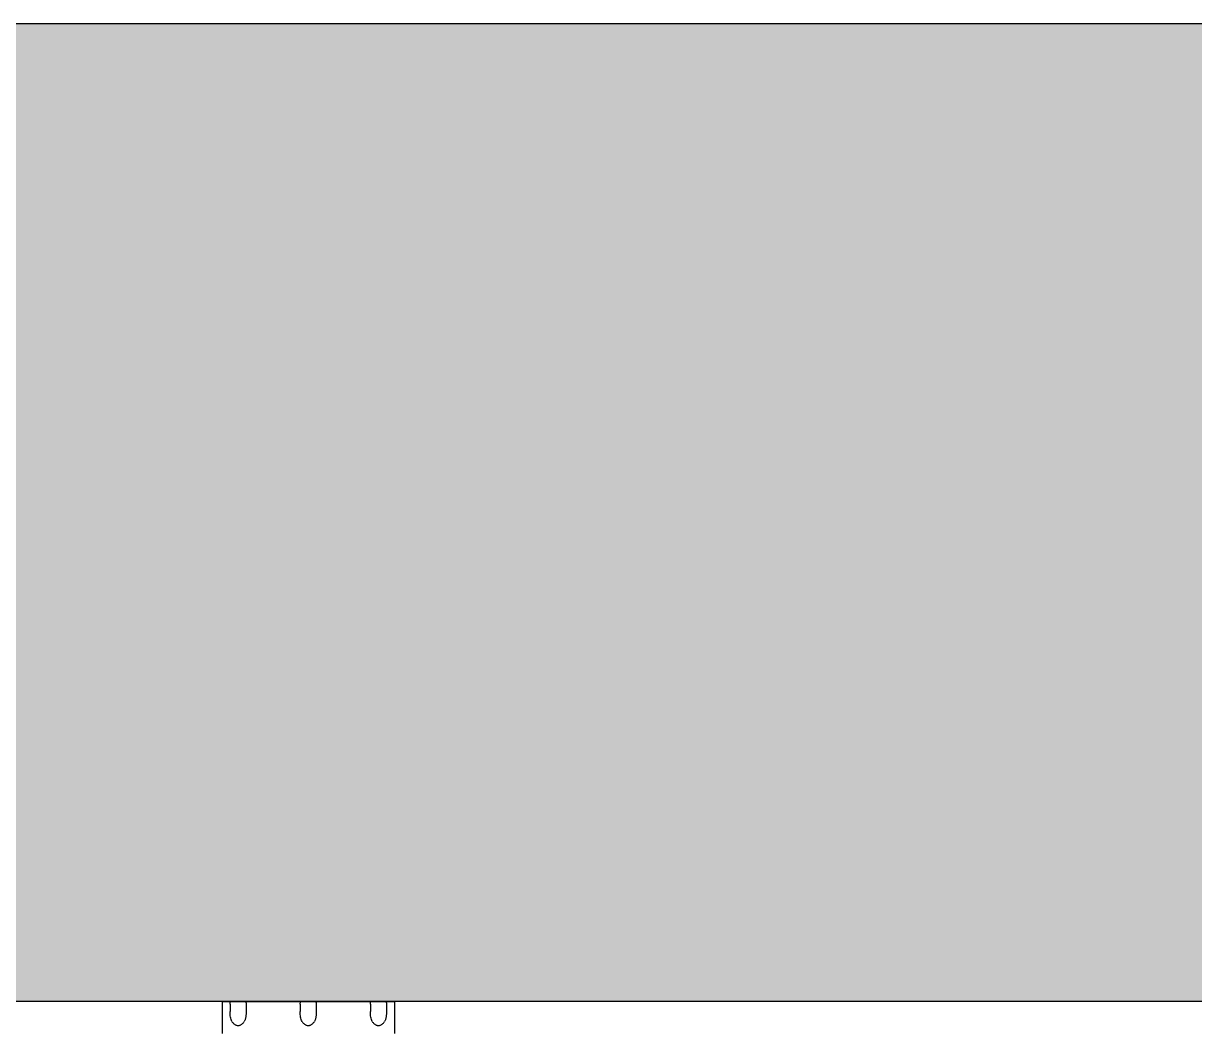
# Model space of a CAD drawing. Header units: millimetres. Extents: x 21899 to 38731, y -5425 to 3612.
# Drawn here: x 24887 to 25179.1, y -2494.4 to -2243.6 of the extents above; entities that cross this region are included whole.
import ezdxf

# ---------------------------------------------------------------- set-up
doc = ezdxf.new("R2010")
doc.units = ezdxf.units.MM
doc.layers.add('dwgmodels.com', color=250, linetype='Continuous')

msp = doc.modelspace()

# ---------------------------------------------------------------- hatches: boundary and pattern name
at = {"layer": 'dwgmodels.com', "true_color": 0xc7c8ca}
h = msp.add_hatch(color=9, dxfattribs=at)
h.dxf.hatch_style = 1
h.paths.add_polyline_path([(21917.11, -2243.56), (25517.11, -2243.56), (25517.11, -2487.45), (21917.11, -2487.45)])

# ---------------------------------------------------------------- linework, layer by layer
at = {"color": 3, "linetype": 'Continuous'}
for p, q in [((24936.51, -2487.45), (24979.51, -2487.45)), ((24936.51, -2487.45), (24936.51, -2495.45)), ((24938.51, -2488.11), (24938.51, -2489.95)), ((24942.51, -2488.11), (24942.51, -2489.95)), ((24956.01, -2488.11), (24956.01, -2489.95)), ((24960.01, -2488.11), (24960.01, -2489.95)), ((24973.51, -2488.11), (24973.51, -2489.95)), ((24977.51, -2488.11), (24977.51, -2489.95)), ((24979.51, -2487.45), (24979.51, -2495.45))]:
    msp.add_line(p, q, dxfattribs=at)
for points, start_tangent, end_tangent in [([(24938.51, -2488.11), (24938.51, -2487.96), (24938.54, -2487.7), (24938.63, -2487.54), (24938.83, -2487.46), (24938.98, -2487.45)], (0, 0.097008), (0.097008, 0)), ([(24942.03, -2487.45), (24942.27, -2487.47), (24942.42, -2487.57), (24942.49, -2487.78), (24942.51, -2488.11)], (0.097026, 0), (0, -0.097026)), ([(24956.01, -2488.11), (24956.01, -2487.96), (24956.04, -2487.7), (24956.13, -2487.54), (24956.33, -2487.46), (24956.48, -2487.45)], (0, 0.097008), (0.097008, 0)), ([(24959.53, -2487.45), (24959.77, -2487.47), (24959.92, -2487.57), (24959.99, -2487.78), (24960.01, -2488.11)], (0.097026, 0), (0, -0.097026)), ([(24973.51, -2488.11), (24973.51, -2487.96), (24973.54, -2487.7), (24973.63, -2487.54), (24973.83, -2487.46), (24973.98, -2487.45)], (0, 0.097008), (0.097008, 0)), ([(24977.03, -2487.45), (24977.27, -2487.47), (24977.42, -2487.57), (24977.49, -2487.78), (24977.51, -2488.11)], (0.097026, 0), (0, -0.097026)), ([(24938.98, -2492.45), (24938.75, -2491.94), (24938.6, -2491.33), (24938.53, -2490.66), (24938.51, -2489.95)], (-0.132058, 0.220419), (0, 0.256951)), ([(24942.51, -2489.95), (24942.51, -2490.25), (24942.5, -2490.55), (24942.48, -2490.86), (24942.44, -2491.18), (24942.38, -2491.51), (24942.3, -2491.83), (24942.19, -2492.15), (24942.03, -2492.45)], (0, -0.257099), (-0.132134, -0.220546)), ([(24956.48, -2492.45), (24956.25, -2491.94), (24956.1, -2491.33), (24956.03, -2490.66), (24956.01, -2489.95)], (-0.132058, 0.220419), (0, 0.256951)), ([(24960.01, -2489.95), (24960.01, -2490.25), (24960, -2490.55), (24959.98, -2490.86), (24959.94, -2491.18), (24959.88, -2491.51), (24959.8, -2491.83), (24959.69, -2492.15), (24959.53, -2492.45)], (0, -0.257099), (-0.132134, -0.220546)), ([(24973.98, -2492.45), (24973.75, -2491.94), (24973.6, -2491.33), (24973.53, -2490.66), (24973.51, -2489.95)], (-0.132058, 0.220419), (0, 0.256951)), ([(24977.51, -2489.95), (24977.51, -2490.25), (24977.5, -2490.55), (24977.48, -2490.86), (24977.44, -2491.18), (24977.38, -2491.51), (24977.3, -2491.83), (24977.19, -2492.15), (24977.03, -2492.45)], (0, -0.257099), (-0.132134, -0.220546)), ([(24938.98, -2492.45), (24939.17, -2492.72), (24939.38, -2492.95), (24939.6, -2493.14), (24939.84, -2493.29), (24940.1, -2493.39), (24940.38, -2493.44), (24940.66, -2493.44), (24940.93, -2493.38), (24941.19, -2493.28), (24941.42, -2493.13), (24941.64, -2492.95), (24941.85, -2492.72), (24942.03, -2492.45)], (0.195994, -0.327135), (0.195994, 0.327135)), ([(24956.48, -2492.45), (24956.67, -2492.72), (24956.88, -2492.95), (24957.1, -2493.14), (24957.34, -2493.29), (24957.6, -2493.39), (24957.88, -2493.44), (24958.16, -2493.44), (24958.43, -2493.38), (24958.69, -2493.28), (24958.92, -2493.13), (24959.14, -2492.95), (24959.35, -2492.72), (24959.53, -2492.45)], (0.195994, -0.327135), (0.195994, 0.327135)), ([(24973.98, -2492.45), (24974.17, -2492.72), (24974.38, -2492.95), (24974.6, -2493.14), (24974.84, -2493.29), (24975.1, -2493.39), (24975.38, -2493.44), (24975.66, -2493.44), (24975.93, -2493.38), (24976.19, -2493.28), (24976.42, -2493.13), (24976.64, -2492.95), (24976.85, -2492.72), (24977.03, -2492.45)], (0.195994, -0.327135), (0.195994, 0.327135))]:
    msp.add_spline(points, degree=3, dxfattribs=dict(at, start_tangent=start_tangent, end_tangent=end_tangent))
at = {"layer": 'dwgmodels.com', "color": 5}
msp.add_lwpolyline([(21917.11, -2243.56), (25517.11, -2243.56), (25517.11, -2487.45), (21917.11, -2487.45)], close=True, dxfattribs=at)

doc.saveas('drawing.dxf')
